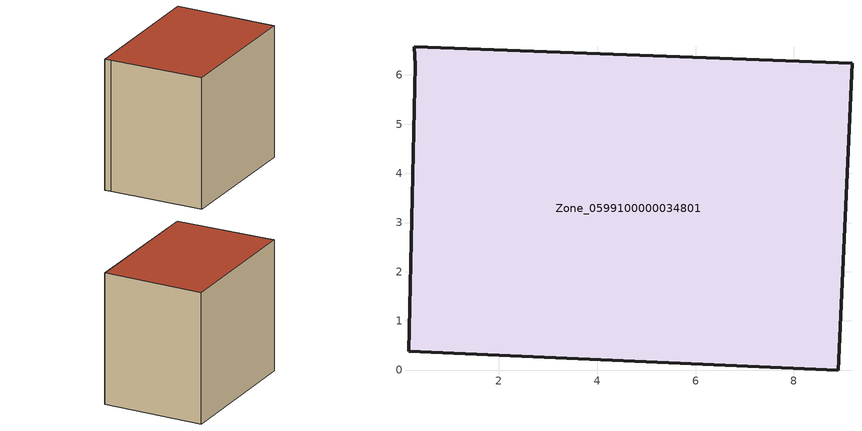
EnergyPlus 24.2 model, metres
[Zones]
Zone_0599100000034801
 floor ground (C_G): 0.3,6.19 0.28,6.57 9.18,6.24 8.9,0 0.16,0.38 z1.18
 wall outside (C_F): 8.9,0 9.18,6.24 0.28,6.57 0.3,6.19 0.16,0.38 8.9,0 z1.18:9.26
 roof outside (C_R): 0.28,6.57 0.3,6.19 0.16,0.38 8.9,0 9.18,6.24 z9.26
[BUILDING]
Pand.0599100000034801: North Axis=0; Terrain=City; Loads Convergence Tolerance Value=0.04; Temperature Convergence Tolerance Value=0.4; Solar Distribution=FullExterior; Maximum Number of Warmup Days=25; Minimum Number of Warmup Days=1
[Site:Location]
Rotterdam.The.Hague.AP_ZH_NLD Design_Conditions: Latitude=51.96; Longitude=4.45; Time Zone=1; Elevation=-4.5
[SITE:GROUNDTEMPERATURE:BUILDINGSURFACE]
18, 18, 18, 18, 18, 18, 18, 18, 18, 18, 18, 18
[MATERIAL] Thermal Absorptance=0.9; Solar Absorptance=0.7; Visible Absorptance=0.7
Name | Roughness | Thickness | Conductivity | Density | Specific Heat
G.TI.1965-1974 | MediumSmooth | 0.15 | 0.882353 | 540 | 1210
F.TI.1965-1974 | Rough | 0.3 | 0.697674 | 1920 | 840
R.TI.1965-1974 | MediumRough | 0.2 | 0.232558 | 1500 | 1000
[CONSTRUCTION]
C_G: G.TI.1965-1974
C_F: F.TI.1965-1974
C_R: R.TI.1965-1974
[ZONE]
Zone_0599100000034801: Type=1; Multiplier=1; Ceiling Height=Autocalculate; Volume=Autocalculate; Floor Area=autocalculate; Part of Total Floor Area=Yes
[ZONEINFILTRATION:DESIGNFLOWRATE]
Infil_Zone_0599100000034801: Zone or ZoneList or Space or SpaceList=Zone_0599100000034801; Schedule=AlwaysOn; Design Flow Rate Calculation Method=Flow/Area; Flow Rate per Floor Area=0.003; Constant Term Coefficient=1; Temperature Term Coefficient=0; Velocity Term Coefficient=0; Velocity Squared Term Coefficient=0
[HVACTEMPLATE:ZONE:IDEALLOADSAIRSYSTEM]
Zone_0599100000034801: Maximum Heating Supply Air Temperature=50; Minimum Cooling Supply Air Temperature=13; Maximum Heating Supply Air Humidity Ratio=0.0156; Minimum Cooling Supply Air Humidity Ratio=0.0077; Heating Limit=NoLimit; Cooling Limit=NoLimit; Dehumidification Control Type=ConstantSensibleHeatRatio; Cooling Sensible Heat Ratio=0.7; Dehumidification Setpoint=60; Humidification Control Type=None; Humidification Setpoint=30; Outdoor Air Method=None; Outdoor Air Flow Rate per Person=0.00944; Outdoor Air Flow Rate per Zone Floor Area=0; Outdoor Air Flow Rate per Zone=0; Demand Controlled Ventilation Type=None; Outdoor Air Economizer Type=NoEconomizer; Heat Recovery Type=None; Sensible Heat Recovery Effectiveness=0.7; Latent Heat Recovery Effectiveness=0.65
[ZONECONTROL:THERMOSTAT]
ThermostatControl_Zone_0599100000034801: Zone or ZoneList=Zone_0599100000034801; Control Type Schedule=DualSetpointControlType; Control 1=Thermostat_Zone_0599100000034801; Temperature Difference Between Cutout And Setpoint=0
[THERMOSTATSETPOINT:DUALSETPOINT]
Thermostat_Zone_0599100000034801: Heating Setpoint Temperature Schedule=HeatingSetpoint_Zone_0599100000034801; Cooling Setpoint Temperature Schedule=CoolingSetpoint_Zone_0599100000034801
[SCHEDULE:COMPACT]
HeatingSetpoint_Zone_0599100000034801: Through: 12/31, For: AllDays, Until: 24:00, 21
CoolingSetpoint_Zone_0599100000034801: Through: 12/31, For: AllDays, Until: 24:00, 24
DualSetpointControlType: Through: 12/31, For: AllDays, Until: 24:00, 4
AlwaysOn: Through: 12/31, For: AllDays, Until: 24:00, 1
